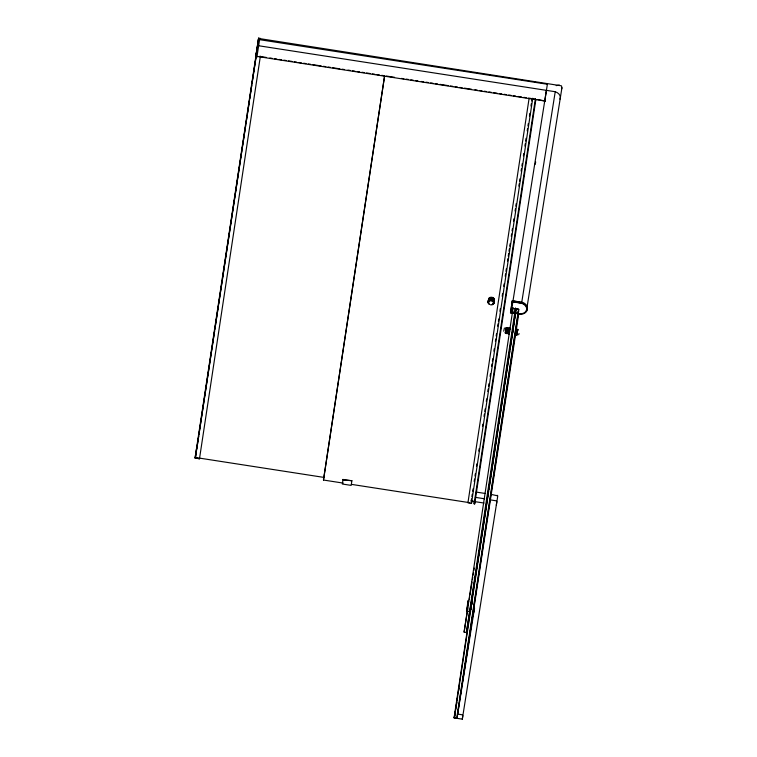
<?xml version="1.0" encoding="UTF-8"?>
<svg xmlns="http://www.w3.org/2000/svg" width="757" height="757" viewBox="0 0 757 757"><rect width="100%" height="100%" fill="white"/><g stroke="black" fill="none" stroke-linecap="round" stroke-linejoin="round"><path stroke-width="1.14" d="M505.894 328.822L506.102 327.535L505.846 329.106M506.632 328.055L506.48 328.907M507.663 329.087L507.871 327.809M508.382 332.209L508.136 333.875L508.335 332.503M508.723 333.969L508.884 332.853M513.038 329.541L513.17 328.633M515.195 334.973L515.299 334.291M515.243 334.679L515.328 334.092M515.905 330.364L516.019 329.74M515.801 334.944L515.886 334.386M515.839 334.774L515.886 334.443M516.378 335.152L516.482 334.48L516.397 335.077M517.088 330.554L517.286 329.267L517.126 330.298M505.269 332.9L505.392 332.039M507.152 328.519L507.275 327.715L507.181 328.339M507.852 327.923L507.767 328.424M509.026 328.112L508.799 329.56M508.931 332.588L508.742 333.884M512.678 331.746L512.461 333.175L512.886 330.383M547.481 83.658L511.145 312.546L519.983 313.909A7.636 5.517 9 0 0 526.673 309.499A7.636 5.517 9 0 0 521.592 303.264L512.763 301.892M506.471 332.929L506.367 333.572L506.528 332.493M508.42 328.15L508.202 329.465M509.414 333.383L509.319 334.026L509.48 332.948M510.057 329.2L510.227 328.178L510.123 328.85M516.037 329.607L516.113 329.087L515.943 330.118M516.624 329.702L516.7 329.181L516.492 330.459M517.04 334.726L516.974 335.219L517.135 334.225M258.411 39.657L258.667 37.888L258.402 39.487L547.368 84.254M259.66 39.345L259.85 38.068L259.585 39.667M505.875 332.834L505.78 333.515L505.941 332.399M507.218 328.15L507.114 328.746M507.058 333.014L506.963 333.667L507.124 332.673M509.537 328.765L509.631 328.084L509.47 329.106M512.29 334.272L512.385 333.61M196.46 449.194L196.044 451.787M258.241 40.746L258.487 39.165M505.354 332.314L505.25 333.061M507.71 332.673L507.606 333.43M509.537 328.737L509.423 329.361M515.848 334.641L515.99 333.686M515.886 334.414L516.037 333.392M517.059 334.594L517.097 334.443M258.042 42.089L258.307 40.339M255.696 57.068L258.478 38.995L259.66 39.175L256.869 57.248L255.696 57.068L256.86 49.536M257.068 50.142L195.401 457.919L199.488 458.761L195.069 458.08L257.56 45.24M195.836 455.127L196.432 451.2M196.716 449.298L198.722 436.023M199.006 434.14L201.021 420.854M201.305 418.971L214.61 330.979M214.884 329.172L218.413 305.847M218.669 304.134L219.909 295.959M220.173 294.189L222.198 280.79M222.463 279.021L238.086 175.738M238.341 174.063L241.871 150.738M242.145 148.892L245.675 125.548M245.93 123.911L247.16 115.745M247.444 113.872L249.45 100.586M249.744 98.703L251.75 85.427M252.034 83.525L256.973 50.842M199.488 458.761L260.37 56.198M343.214 483.098L323.476 480.033L384.556 76.183M384.632 75.719L323.476 480.033M343.053 479.351L342.344 484.026L351.182 485.388L351.891 480.723L342.987 479.758L351.891 480.723M474.63 501.456L474.696 503.888L474.109 503.793L474.431 501.759L471.781 501.352L471.46 503.386L467.93 502.837L529.067 98.571M471.195 501.257L471.545 498.92M471.904 496.592L472.254 494.245M472.699 491.217L473.059 488.861M474.194 481.414L474.554 479.058M474.999 476.039L475.349 473.702M476.494 466.246L476.853 463.871M478.784 451.068L479.143 448.731M482.502 426.484L482.862 424.147M484.016 416.426L484.366 414.088M484.792 411.382L485.152 408.96M486.297 401.333L486.666 398.901M487.801 391.426L488.161 389.089M488.587 386.165L488.965 383.704M490.082 376.371L490.46 373.901M491.586 366.322L491.946 363.985M492.381 361.193L492.75 358.714M493.886 351.144L494.236 348.816M495.381 341.35L495.731 339.013M496.176 335.976L496.535 333.638M497.671 326.172L498.03 323.845M498.409 321.328L498.759 318.99M499.913 311.269L500.32 308.667M502.184 296.29L502.563 293.744M503.708 286.269L504.067 283.941M505.222 276.22L505.572 273.883M505.969 271.318L506.357 268.744M507.512 261.023L507.871 258.686M508.269 256.14L508.657 253.557M509.007 251.22L509.366 248.883M509.773 246.101L510.123 243.763M511.268 236.298L511.618 233.97M512.063 230.923L512.423 228.586M513.558 221.129L513.918 218.792M515.072 211.08L515.422 208.743M515.82 206.112L516.208 203.624M518.857 186.108L519.207 183.781M519.614 181.122L519.964 178.784M521.119 171.063L521.478 168.726M521.914 165.925L522.264 163.588M523.418 155.876L523.768 153.539M524.913 146.063L525.263 143.726M525.661 141.048L526.068 138.342M527.213 130.876L527.563 128.539M527.951 125.88L528.31 123.542M529.446 116.076L529.862 113.351M530.96 106.037L531.31 103.7M531.726 100.955L532.095 98.571M471.46 503.386L532.748 98.249M474.109 503.793L535.398 98.665M474.696 503.888L535.842 99.621M503.717 331.216L504.417 328.027M505.979 332.134L505.837 333.156M506.575 332.228L506.442 333.137M507.162 332.314L507.001 333.402L507.133 332.597M512.234 301.381L523.447 303.566A8.232 5.952 9 0 1 527.269 309.594A8.232 5.952 9 0 1 521.838 314.183L510.492 312.878L512.366 300.567L523.579 302.753A8.232 5.952 9 0 1 526.2 311.212M512.366 300.567L510.492 312.878M466.52 611.098L468.725 600.831L468.129 600.746L466.52 611.098L470.646 611.741M467.485 605.004L468.129 600.746M467.75 606.934L467.173 610.767L467.495 608.732M483.278 526.569L466.444 632.445L464.088 632.086L513.161 307.597M509.518 332.683L509.385 333.591M544.785 101.003L546.393 90.357M466.444 632.445L515.517 307.967M472.113 601.361L470.116 611.221L471.091 605.127M471.233 604.162L471.668 601.285M491.123 494.378L497.784 495.882L462.309 719.15L454.068 717.873L515.914 308.922L518.857 309.376L457.01 718.327M483.449 525.396L488.568 491.548M488.927 489.211L490.867 476.371M491.217 474.043L493.867 456.528M494.217 454.2L496.157 441.359M496.516 439.022L498.456 426.182M498.806 423.854L499.166 421.517M499.516 419.179L504.455 386.496M504.815 384.168L509.754 351.485M510.104 349.147L512.044 336.307M512.404 333.979L514.344 321.138M514.694 318.801L515.583 312.963L517.958 313.389L518.252 311.496M470.949 609.716L471.289 607.483M518.668 314.127L467.173 652.496M473.882 612.243L474.525 607.985L457.654 714.069L461.486 714.665A1.486 1.079 9 0 1 462.792 715.952L462.309 719.15M516.586 333.78L516.425 334.831L516.511 334.348M496.337 505.174L496.819 501.976A1.486 1.079 9 0 0 495.504 500.689L490.46 499.904M257.55 45.297L258.09 41.786M506.111 331.263L506.405 329.38M506.651 331.727L507.001 329.475M507.237 331.812L507.531 329.929M507.881 331.538L508.061 330.393M509.064 331.727L509.347 329.834M509.537 332.531L509.83 330.667M512.886 330.516L512.773 331.121M515.536 332.73L515.659 331.963M516.719 332.91L516.955 331.386M517.192 333.714L517.542 331.481M257.002 48.836L257.285 46.991M505.581 330.8L505.704 330.024M508.524 331.254L508.704 330.109M512.65 331.888L512.773 331.254M516.189 332.437L516.359 331.292M256.737 50.492L257.03 48.628M506.442 329.191L506.651 327.828M516.454 330.743L516.605 329.749M256.916 49.129L257.248 47.095M256.604 53.227L256.86 51.608M257.248 48.968L257.503 47.341M195.069 458.08L195.978 452.383M195.401 457.919L195.722 455.865M508.25 329.181L508.382 328.377M511.145 312.546L511.514 310.219M508.836 329.276L508.969 328.462M512.48 307.985L511.741 312.632L512.385 308.373L515.328 308.828M535.294 164.25L535.672 161.922M510.019 329.456L510.142 328.652M514.684 313.095L515.422 308.44M464.088 632.086L467.788 608.817M469.264 599.506L469.633 597.178M470.002 594.851L472.037 582.048M472.406 579.72L472.775 577.392M473.153 575.074L473.522 572.746M473.891 570.418L474.26 568.091M515.46 312.016L516.009 308.534M512.432 333.421L512.319 334.159M512.991 329.73L513.161 328.652M471.592 604.616L471.942 602.373M471.734 604.644L472.065 602.61M518.214 313.635L518.583 311.316M454.068 717.873L454.843 714.873M455.383 711.466L454.455 717.286L456.812 717.655M455.752 709.148L456.868 702.165M457.237 699.837L457.607 697.509M458.714 690.526L459.083 688.198M521.781 302.1L555.231 91.72L257.437 45.562M520.021 314.354L520.144 313.54M521.753 302.847L521.885 302.043M517.674 330.639L517.883 329.361L517.779 329.976M460.332 695.551L460.701 693.223M461.808 686.239L462.177 683.912M462.546 681.584L462.924 679.256M463.293 676.928L463.663 674.601M464.032 672.273L466.066 659.479M466.435 657.152L466.804 654.824M519.047 333.496L518.649 334.755M527.042 307.172L561.931 87.793L561.457 85.825L258.582 38.437M517.712 330.383L517.816 329.73M561.533 89.118L561.931 87.793M556.196 85.626L559.404 85.049M496.734 495.438L497.425 495.352M259.386 56.368L266.379 57.456M269.87 57.996L272.198 58.355M274.536 58.715L276.863 59.074M279.191 59.434L281.519 59.803M283.856 60.163L286.184 60.522M288.512 60.882L292.013 61.421M294.341 61.79L296.668 62.15M298.996 62.509L301.333 62.869M303.661 63.228L305.989 63.588M308.317 63.948L310.654 64.317M312.982 64.676L321.138 65.935M323.466 66.294L325.794 66.663M328.131 67.023L330.459 67.382M332.787 67.742L339.779 68.83M342.107 69.19L344.444 69.549M347.936 70.089L350.264 70.448M352.601 70.808L354.929 71.177M357.257 71.537L359.584 71.896M361.922 72.256L364.249 72.615M366.577 72.975L370.078 73.524M372.406 73.883L374.734 74.243M377.062 74.602L379.399 74.962M381.727 75.322L384.054 75.691M386.382 76.05L394.539 77.309M401.532 78.397L403.86 78.756M406.197 79.116L408.525 79.476M410.852 79.835L413.19 80.195M415.517 80.564L417.845 80.923M421.337 81.463L423.674 81.822M426.002 82.182L428.33 82.551M430.667 82.91L432.995 83.27M435.322 83.63L437.65 83.989M439.987 84.349L448.144 85.617M450.472 85.976L452.8 86.336M455.127 86.695L457.465 87.055M459.792 87.424L462.12 87.784M464.448 88.143L471.441 89.222M474.942 89.771L477.27 90.13M479.597 90.49L481.925 90.849M484.262 91.209L486.59 91.569M488.918 91.938L491.255 92.297M493.583 92.657L497.075 93.196M499.402 93.556L501.74 93.915M504.067 94.284L506.395 94.644M508.732 95.004L511.06 95.363M513.388 95.723L515.716 96.082M518.053 96.451L521.545 96.991M523.872 97.35L526.21 97.71M528.537 98.069L531.092 98.467M533.193 98.798L535.53 99.158M537.858 99.517L545.371 101.097L256.992 56.415M513.994 301.248L516.198 301.589M518.413 301.939L521.724 302.45M511.278 311.733L514.59 312.244M476.2 492.069L485.521 493.517M475.339 497.349L484.679 498.797M195.467 457.493L324.346 477.468M471.261 500.85L473.22 501.153M471.195 501.068L484.035 503.055M351.343 484.357L469.955 502.733M489.268 304.286A2.981 2.157 9 0 1 488.88 301.012A2.981 2.157 9 0 1 493.327 301.485A2.981 2.157 9 0 1 492.552 304.636M492.211 304.74A2.981 2.157 9 0 1 490.309 304.721M488.568 301.712A2.981 2.157 9 0 1 491.407 298.883A2.981 2.157 9 0 1 493.876 302.28M488.681 302.384A2.981 2.157 9 0 1 489.353 299.621A2.981 2.157 9 0 1 493.261 300.037A2.981 2.157 9 0 1 493.602 302.904M493.062 303.273A2.981 2.157 9 0 0 493.346 303.103A2.678 1.94 9 0 0 493.734 302.516M493.696 302.346A2.678 1.94 9 0 1 493.138 302.942M488.653 301.806A2.678 1.94 9 0 1 488.625 300.794M488.729 300.557A2.678 1.94 9 0 1 491.672 299.564A2.678 1.94 9 0 1 493.876 301.608M488.587 302.213A2.678 1.94 9 0 1 490.564 299.904A2.678 1.94 9 0 1 493.782 301.759M488.606 299.526A2.981 2.157 9 0 1 492.239 297.359A2.981 2.157 9 0 1 493.924 300.879A2.678 1.94 9 0 0 489.609 299.394M488.625 300.217A2.981 2.157 9 0 1 491.984 297.728A2.981 2.157 9 0 1 493.857 301.286M488.823 299.412A2.678 1.94 9 0 1 492.107 297.974A2.678 1.94 9 0 1 493.952 300.718M488.918 299.337A2.678 1.94 9 0 1 489.476 298.741M489.732 298.58A2.678 1.94 9 0 1 493.687 299.384M493.961 299.876A2.678 1.94 9 0 1 493.99 300.889M488.691 300.898A2.981 2.157 9 0 1 491.53 298.078A2.981 2.157 9 0 1 493.999 301.466M488.625 301.305A2.981 2.157 9 0 1 491.473 298.476A2.981 2.157 9 0 1 493.933 301.873M488.748 299.98A2.678 1.94 9 0 1 491.974 298.788A2.678 1.94 9 0 1 493.933 301.295M488.644 301.144A2.678 1.94 9 0 1 488.625 300.633M488.795 300.151A2.678 1.94 9 0 1 489.353 299.545M488.615 302.791A2.981 2.157 9 0 1 489.391 299.98A2.981 2.157 9 0 1 493.375 300.595A2.981 2.157 9 0 1 493.29 303.51M488.549 303.197A2.981 2.157 9 0 1 489.656 300.255A2.981 2.157 9 0 1 493.734 301.504A2.981 2.157 9 0 1 492.277 304.333M488.644 302.866A2.678 1.94 9 0 1 491.369 300.349A2.678 1.94 9 0 1 493.233 303.576M492.75 303.907A2.678 1.94 9 0 1 492.466 304.03M488.577 303.273A2.678 1.94 9 0 1 489.836 300.832A2.678 1.94 9 0 1 493.356 301.901A2.678 1.94 9 0 1 492.4 304.437M489.438 304.125A2.678 1.94 9 0 1 489.173 303.935M526.418 306.197A7.636 5.517 9 0 1 526.796 307.437M555.231 91.72A7.636 5.517 9 0 1 559.934 99.148M509.584 328.406L509.508 328.964L509.575 328.443M516.246 308.761L454.399 717.712L456.755 718.081L518.602 309.13L516.246 308.761"/></g></svg>
